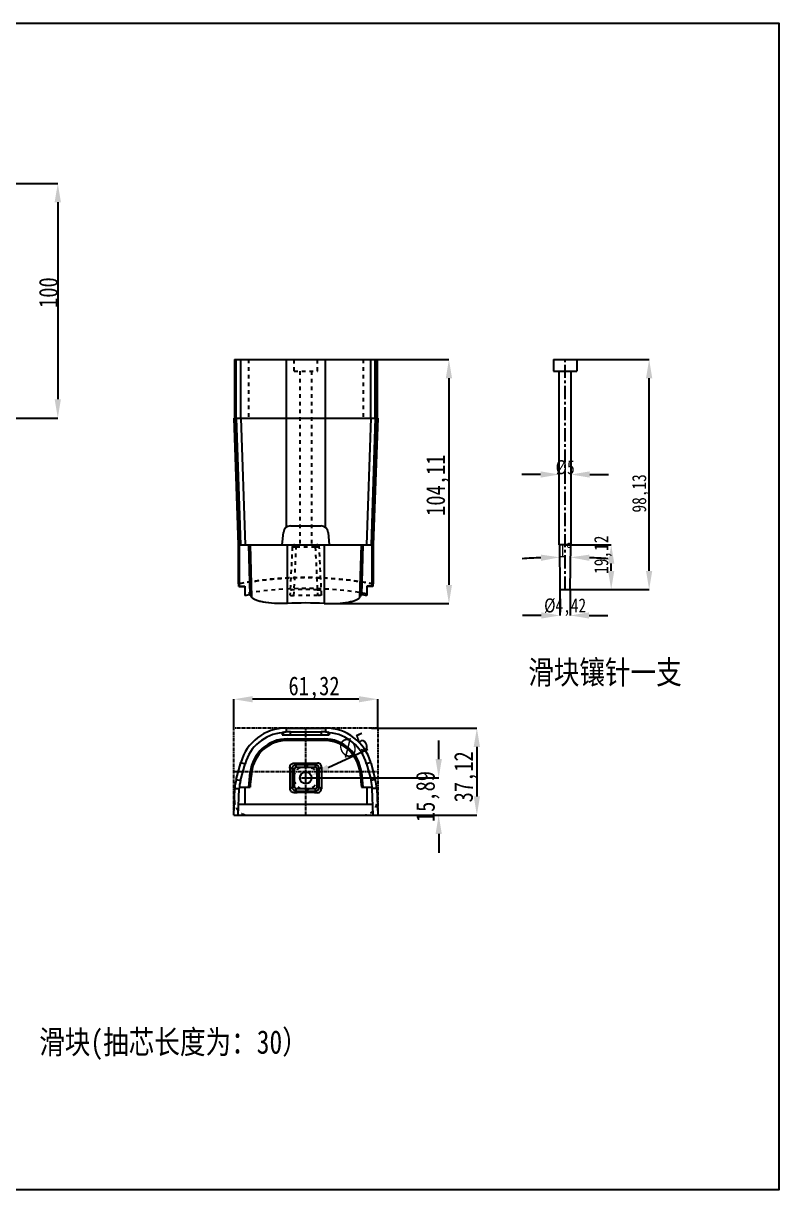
# Model space of a CAD drawing. Header units: millimetres. Extents: x 723 to 11228, y -2384 to 1578.
# Drawn here: x 5772.6 to 6094.7, y -1007.5 to -510.4 of the extents above; entities that cross this region are included whole.
import ezdxf

# ---------------------------------------------------------------- set-up
doc = ezdxf.new("R2010")
doc.units = ezdxf.units.MM
doc.header["$LTSCALE"] = 16.335
doc.header["$PDMODE"] = 3
doc.header["$PDSIZE"] = 0.3125
doc.linetypes.add('CENTER', pattern=[0.6, 0.375, -0.075, 0.075, -0.075])
doc.linetypes.add('HIDDEN', pattern=[0.2, 0.1, -0.1])
doc.layers.get('0').update_dxf_attribs({"linetype": 'CONTINUOUS'})
doc.layers.get('Defpoints').update_dxf_attribs({"linetype": 'CONTINUOUS'})
doc.layers.add('DEFAULT_2', color=8, linetype='HIDDEN')
doc.styles.get("Standard").update_dxf_attribs({"font": 'txt', "width": 0.8})
doc.dimstyles.new('ISO-25', dxfattribs={"dimtxt": 8, "dimasz": 8, "dimexe": 0, "dimexo": 0, "dimgap": 0, "dimtad": 1, "dimtxsty": 'Standard', "dimcen": 0, "dimclrd": 4, "dimclre": 4, "dimclrt": 6, "dimadec": 0, "dimazin": 0, "dimtfac": 1, "dimtofl": 0, "dimtmove": 0, "dimatfit": 3, "dimfxl": 0, "dimarcsym": 0})

# ---------------------------------------------------------------- blocks, each defined once
blk = doc.blocks.new('*D207')
at = {"color": 4, "lineweight": -2}
for p, q in [((6001.48, -751.77), (6001.48, -762.79)), ((6005.9, -751.81), (6005.9, -762.79)), ((5993.48, -762.79), (5985.48, -762.79)), ((6013.9, -762.79), (6021.9, -762.79))]:
    blk.add_line(p, q, dxfattribs=at)
at = {"color": 4}
for points in [[(5993.48, -761.45), (5993.48, -764.12), (6001.48, -762.79)], [(6013.9, -761.45), (6013.9, -764.12), (6005.9, -762.79)]]:
    blk.add_solid(points, dxfattribs=at)
at = {"layer": 'Defpoints', "color": 0}
for p in [(6001.48, -751.77), (6005.9, -751.81), (6005.9, -762.79)]:
    blk.add_point(p, dxfattribs=at)
at = {"color": 6, "insert": (6003.69, -759.29), "char_height": 6, "attachment_point": 5}
blk.add_mtext('%%c4,42', dxfattribs=at)
blk = doc.blocks.new('*D208')
at = {"color": 4, "lineweight": -2}
for p, q in [((6003.75, -732.64), (6023.33, -732.64)), ((6023.33, -743.77), (6023.33, -740.64)), ((6003.75, -751.77), (6023.33, -751.77))]:
    blk.add_line(p, q, dxfattribs=at)
at = {"color": 4}
for points in [[(6021.99, -740.64), (6024.66, -740.64), (6023.33, -732.64)], [(6021.99, -743.77), (6024.66, -743.77), (6023.33, -751.77)]]:
    blk.add_solid(points, dxfattribs=at)
at = {"layer": 'Defpoints', "color": 0}
for p in [(6003.75, -732.64), (6023.33, -732.64), (6003.75, -751.77)]:
    blk.add_point(p, dxfattribs=at)
at = {"color": 6, "insert": (6019.83, -736.89), "char_height": 6, "attachment_point": 5, "rotation": 90}
blk.add_mtext('19,12', dxfattribs=at)
blk = doc.blocks.new('*D209')
at = {"color": 4, "lineweight": -2}
for p, q in [((6003.69, -653.64), (6039.51, -653.64)), ((6039.51, -743.77), (6039.51, -661.64)), ((6003.69, -751.77), (6039.51, -751.77))]:
    blk.add_line(p, q, dxfattribs=at)
at = {"color": 4}
for points in [[(6038.17, -661.64), (6040.84, -661.64), (6039.51, -653.64)], [(6038.17, -743.77), (6040.84, -743.77), (6039.51, -751.77)]]:
    blk.add_solid(points, dxfattribs=at)
at = {"layer": 'Defpoints', "color": 0}
for p in [(6003.69, -653.64), (6039.51, -653.64), (6003.69, -751.77)]:
    blk.add_point(p, dxfattribs=at)
at = {"color": 6, "insert": (6036.01, -710.76), "char_height": 6, "attachment_point": 5, "rotation": 90}
blk.add_mtext('98,13', dxfattribs=at)
blk = doc.blocks.new('*D210')
at = {"color": 4, "lineweight": -2}
for p, q in [((5993.19, -702.7), (5985.19, -702.7)), ((6001.19, -702.77), (6001.19, -702.7)), ((6006.19, -702.77), (6006.19, -702.7)), ((6014.19, -702.7), (6022.19, -702.7))]:
    blk.add_line(p, q, dxfattribs=at)
at = {"color": 4}
for points in [[(5993.19, -701.37), (5993.19, -704.03), (6001.19, -702.7)], [(6014.19, -701.37), (6014.19, -704.03), (6006.19, -702.7)]]:
    blk.add_solid(points, dxfattribs=at)
at = {"layer": 'Defpoints', "color": 0}
for p in [(6001.19, -702.7), (6001.19, -702.77), (6006.19, -702.77)]:
    blk.add_point(p, dxfattribs=at)
at = {"color": 6, "insert": (6003.69, -699.7), "char_height": 6, "attachment_point": 5}
blk.add_mtext('%%c5', dxfattribs=at)
blk = doc.blocks.new('*D211')
at = {"color": 4, "lineweight": -2}
for start, end in [(92.2159, 93.9319), (86.0681, 87.7841)]:
    blk.add_arc((6003.69, -1005.12), 267.13, start, end, dxfattribs=at)
at = {"color": 4}
for points in [[(5993.33, -736.86), (5993.39, -739.52), (6001.36, -738)], [(6013.99, -739.52), (6014.05, -736.86), (6006.02, -738)]]:
    blk.add_solid(points, dxfattribs=at)
at = {"layer": 'Defpoints', "color": 0}
for p in [(6001.31, -732.64), (6006.07, -732.64), (6004.47, -737.99), (6001.48, -751.77), (6005.9, -751.77)]:
    blk.add_point(p, dxfattribs=at)
at = {"color": 6, "insert": (6003.69, -734.99), "char_height": 6, "attachment_point": 5}
blk.add_mtext('1°', dxfattribs=at)
blk = doc.blocks.new('*D212')
at = {"color": 4, "lineweight": -2}
blk.add_line((5919.62, -819.92), (5902.64, -827.67), dxfattribs=at)
at = {"color": 4}
blk.add_solid([(5902.08, -826.46), (5903.19, -828.89), (5895.36, -831)], dxfattribs=at)
at = {"layer": 'Defpoints', "color": 0}
for p in [(5890.81, -833.07), (5895.36, -831)]:
    blk.add_point(p, dxfattribs=at)
at = {"color": 6, "insert": (5913.11, -818.5), "char_height": 8, "attachment_point": 5, "rotation": 24.5388}
blk.add_mtext('∅5', dxfattribs=at)
blk = doc.blocks.new('*D213')
at = {"color": 4, "lineweight": -2}
for p, q in [((5862.43, -810.8), (5862.43, -798.5)), ((5915.75, -798.5), (5870.43, -798.5)), ((5923.75, -810.8), (5923.75, -798.5))]:
    blk.add_line(p, q, dxfattribs=at)
at = {"color": 4}
for points in [[(5870.43, -797.17), (5870.43, -799.83), (5862.43, -798.5)], [(5915.75, -797.17), (5915.75, -799.83), (5923.75, -798.5)]]:
    blk.add_solid(points, dxfattribs=at)
at = {"layer": 'Defpoints', "color": 0}
for p in [(5862.43, -798.5), (5862.43, -810.8), (5923.75, -810.8, 0)]:
    blk.add_point(p, dxfattribs=at)
at = {"color": 6, "insert": (5896.61, -793.83), "char_height": 8, "attachment_point": 5}
blk.add_mtext('61,32', dxfattribs=at)
blk = doc.blocks.new('*D214')
at = {"color": 4, "lineweight": -2}
for p, q in [((5921.09, -810.8), (5966.04, -810.8)), ((5966.04, -818.8), (5966.04, -839.92)), ((5915.8, -847.92), (5966.04, -847.92))]:
    blk.add_line(p, q, dxfattribs=at)
at = {"color": 4}
for points in [[(5964.7, -818.8), (5967.37, -818.8), (5966.04, -810.8)], [(5964.7, -839.92), (5967.37, -839.92), (5966.04, -847.92)]]:
    blk.add_solid(points, dxfattribs=at)
at = {"layer": 'Defpoints', "color": 0}
for p in [(5921.09, -810.8, 0), (5915.8, -847.92, 0), (5966.04, -847.92)]:
    blk.add_point(p, dxfattribs=at)
at = {"color": 6, "insert": (5961.37, -831.57), "char_height": 8, "attachment_point": 5, "rotation": 90}
blk.add_mtext('37,12', dxfattribs=at)
blk = doc.blocks.new('*D215')
at = {"color": 4, "lineweight": -2}
for p, q in [((5949.77, -824.03), (5949.77, -816.03)), ((5893.09, -832.03), (5949.77, -832.03)), ((5901.91, -847.92), (5949.77, -847.92)), ((5949.77, -855.92), (5949.77, -863.92))]:
    blk.add_line(p, q, dxfattribs=at)
at = {"color": 4}
for points in [[(5948.44, -824.03), (5951.11, -824.03), (5949.77, -832.03)], [(5948.44, -855.92), (5951.11, -855.92), (5949.77, -847.92)]]:
    blk.add_solid(points, dxfattribs=at)
at = {"layer": 'Defpoints', "color": 0}
for p in [(5893.09, -832.03), (5901.91, -847.92, 0), (5949.77, -847.92)]:
    blk.add_point(p, dxfattribs=at)
at = {"color": 6, "insert": (5945.11, -839.98), "char_height": 8, "attachment_point": 5, "rotation": 90}
blk.add_mtext('15,89', dxfattribs=at)
blk = doc.blocks.new('*D216')
at = {"color": 4, "lineweight": -2}
for p, q in [((5893.09, -653.64), (5954.13, -653.64)), ((5954.13, -661.64), (5954.13, -749.75)), ((5903.91, -757.75), (5954.13, -757.75))]:
    blk.add_line(p, q, dxfattribs=at)
at = {"color": 4}
for points in [[(5952.8, -661.64), (5955.46, -661.64), (5954.13, -653.64)], [(5952.8, -749.75), (5955.46, -749.75), (5954.13, -757.75)]]:
    blk.add_solid(points, dxfattribs=at)
at = {"layer": 'Defpoints', "color": 0}
for p in [(5893.09, -653.64), (5903.91, -757.75), (5954.13, -757.75)]:
    blk.add_point(p, dxfattribs=at)
at = {"color": 6, "insert": (5949.46, -707.27), "char_height": 8, "attachment_point": 5, "rotation": 90}
blk.add_mtext('104,11', dxfattribs=at)
blk = doc.blocks.new('*D230')
at = {"color": 4, "lineweight": -2}
for p, q in [((5760.59, -578.64), (5787.34, -578.64)), ((5787.34, -586.64), (5787.34, -670.64)), ((5760.59, -678.64), (5787.34, -678.64))]:
    blk.add_line(p, q, dxfattribs=at)
at = {"color": 4}
for points in [[(5786, -586.64), (5788.67, -586.64), (5787.34, -578.64)], [(5786, -670.64), (5788.67, -670.64), (5787.34, -678.64)]]:
    blk.add_solid(points, dxfattribs=at)
at = {"layer": 'Defpoints', "color": 0}
for p in [(5760.59, -578.64), (5760.59, -678.64), (5787.34, -678.64)]:
    blk.add_point(p, dxfattribs=at)
at = {"color": 6, "insert": (5783.34, -625.16), "char_height": 8, "attachment_point": 5, "rotation": 90}
blk.add_mtext('100', dxfattribs=at)

msp = doc.modelspace()

# ---------------------------------------------------------------- linework, layer by layer
at = {"color": 7, "linetype": 'Continuous'}
for p, q in [((5862.648, -653.636), (5923.523, -653.636)), ((5862.651, -653.636), (5862.651, -678.636)), ((5862.837, -678.636), (5862.837, -653.636)), ((5863.433, -678.636), (5863.433, -653.636)), ((5865.403, -678.636), (5865.403, -653.636)), ((5884.665, -653.636), (5884.665, -725.297)), ((5901.509, -725.297), (5901.509, -653.636)), ((5920.771, -678.636), (5920.771, -653.636)), ((5922.741, -678.636), (5922.741, -653.636)), ((5923.336, -678.636), (5923.336, -653.636)), ((5923.523, -653.636), (5923.523, -678.636)), ((5998.69, -653.636), (5998.69, -658.636)), ((5998.69, -653.636), (6008.69, -653.636)), ((6008.69, -653.636), (6008.69, -658.636)), ((5998.69, -658.636), (6008.69, -658.636)), ((6001.19, -732.643), (6001.19, -658.636)), ((6006.19, -732.643), (6006.19, -658.636)), ((5862.427, -678.636), (5864.315, -732.643)), ((5862.427, -678.636), (5923.746, -678.636)), ((5862.837, -678.636), (5864.722, -732.643)), ((5863.433, -678.636), (5865.251, -732.643)), ((5865.403, -678.636), (5867.221, -732.643)), ((5920.771, -678.636), (5918.953, -732.643)), ((5922.741, -678.636), (5920.923, -732.643)), ((5923.336, -678.636), (5921.452, -732.643)), ((5923.746, -678.636), (5921.859, -732.643)), ((5886.536, -724.643), (5899.638, -724.643)), ((5883.087, -732.643), (5883.547, -727.381)), ((5902.627, -727.381), (5903.087, -732.643)), ((5864.315, -732.643), (5864.315, -749.301)), ((5864.315, -732.643), (5921.859, -732.643)), ((5864.722, -732.643), (5864.722, -750.334)), ((5869.31, -753.95), (5868.749, -732.643)), ((5869.38, -732.643), (5869.963, -755.009)), ((5885.242, -757.674), (5885.242, -732.643)), ((5900.931, -732.643), (5900.931, -757.674)), ((5916.211, -755.009), (5916.793, -732.643)), ((5917.424, -732.643), (5916.864, -753.95)), ((5921.415, -750.323), (5921.415, -732.643)), ((5921.859, -732.643), (5921.859, -749.301)), ((6006.19, -732.643), (6001.19, -732.643)), ((6001.312, -732.643), (6001.479, -751.766)), ((6005.901, -751.766), (6006.068, -732.643)), ((5864.567, -749.441), (5864.315, -749.301)), ((5864.485, -749.396), (5864.485, -750.449)), ((5864.485, -750.449), (5864.722, -750.334)), ((5864.485, -750.449), (5867.082, -750.449)), ((5864.587, -750.4), (5864.567, -749.441)), ((5864.759, -750.323), (5867.082, -750.323)), ((5867.082, -750.323), (5867.082, -754.321)), ((5919.091, -750.323), (5919.091, -754.321)), ((5921.415, -750.323), (5919.091, -750.323)), ((5921.689, -750.449), (5919.091, -750.449)), ((5921.689, -750.449), (5921.452, -750.334)), ((5921.607, -749.441), (5921.587, -750.4)), ((5921.859, -749.301), (5921.607, -749.441)), ((5921.689, -749.396), (5921.689, -750.449)), ((5883.087, -812.754), (5883.087, -813.685)), ((5883.087, -813.685), (5903.087, -813.685)), ((5883.547, -813.685), (5883.547, -812.535)), ((5884.665, -810.799), (5884.665, -812.428)), ((5884.665, -810.799), (5901.509, -810.799)), ((5886.536, -813.685), (5886.536, -812.405)), ((5886.536, -812.405), (5899.638, -812.405)), ((5899.638, -812.405), (5899.638, -813.685)), ((5901.509, -810.799), (5901.509, -812.428)), ((5902.627, -812.535), (5902.627, -813.685)), ((5903.087, -812.754), (5903.087, -813.685)), ((5885.242, -816.04), (5885.242, -815.385)), ((5885.242, -815.385), (5900.931, -815.385)), ((5900.931, -815.385), (5900.931, -816.04)), ((5863.433, -832.651), (5865.403, -825.482)), ((5865.251, -833.151), (5867.221, -825.982)), ((5865.403, -825.482), (5867.221, -825.982)), ((5868.749, -835.959), (5869.38, -829.723)), ((5869.38, -829.723), (5869.963, -829.782)), ((5887.32, -828.096), (5886.352, -827.427)), ((5887.32, -828.096), (5887.32, -835.973)), ((5887.32, -828.096), (5888.324, -828.096)), ((5888.041, -825.707), (5889.027, -826.389)), ((5888.324, -835.973), (5888.324, -828.096)), ((5889.027, -827.393), (5889.027, -826.389)), ((5897.147, -826.389), (5889.027, -826.389)), ((5889.027, -827.393), (5897.147, -827.393)), ((5897.147, -826.389), (5898.133, -825.707)), ((5897.147, -826.389), (5897.147, -827.393)), ((5897.85, -828.096), (5897.85, -835.973)), ((5897.85, -828.096), (5898.854, -828.096)), ((5899.822, -827.427), (5898.854, -828.096)), ((5898.854, -835.973), (5898.854, -828.096)), ((5916.211, -829.782), (5916.793, -829.723)), ((5916.793, -829.723), (5917.424, -835.959)), ((5920.771, -825.482), (5918.953, -825.982)), ((5918.953, -825.982), (5920.923, -833.151)), ((5920.771, -825.482), (5922.741, -832.651)), ((5863.433, -832.651), (5865.251, -833.151)), ((5922.741, -832.651), (5920.923, -833.151)), ((5862.427, -847.92), (5862.837, -836.535)), ((5862.837, -836.535), (5864.722, -836.603)), ((5864.315, -847.92), (5864.722, -836.603)), ((5864.759, -835.959), (5869.31, -835.959)), ((5867.082, -835.959), (5867.082, -843.197)), ((5886.438, -836.626), (5887.32, -835.973)), ((5888.324, -835.973), (5887.32, -835.973)), ((5889.027, -837.68), (5888.159, -838.323)), ((5889.027, -837.68), (5889.027, -836.676)), ((5897.147, -836.676), (5889.027, -836.676)), ((5889.027, -837.68), (5897.147, -837.68)), ((5897.147, -836.676), (5897.147, -837.68)), ((5898.015, -838.323), (5897.147, -837.68)), ((5898.854, -835.973), (5897.85, -835.973)), ((5898.854, -835.973), (5899.736, -836.626)), ((5916.864, -835.959), (5921.415, -835.959)), ((5919.091, -835.959), (5919.091, -843.197)), ((5923.336, -836.535), (5921.452, -836.603)), ((5921.859, -847.92), (5921.452, -836.603)), ((5923.336, -836.535), (5923.746, -847.92)), ((5864.485, -843.197), (5921.689, -843.197)), ((5862.427, -847.92), (5923.746, -847.92))]:
    msp.add_line(p, q, dxfattribs=at)
at = {"color": 1, "linetype": 'CENTER', "ltscale": 0.920602}
msp.add_line((6003.69, -751.766), (6003.69, -653.636), dxfattribs=at)
msp.add_line((6001.479, -751.766), (6005.901, -751.766))
at = {"color": 1, "linetype": 'CENTER', "ltscale": 0.230886}
for p, q in [((5862.427, -847.92, 0), (5862.427, -810.799)), ((5923.746, -810.799, 0), (5862.427, -810.799)), ((5893.087, -847.92), (5893.087, -810.799)), ((5923.746, -810.799, 0), (5923.746, -847.92)), ((5862.427, -829.359), (5923.746, -829.359)), ((5862.427, -847.92, 0), (5923.746, -847.92))]:
    msp.add_line(p, q, dxfattribs=at)
at = {"color": 1, "linetype": 'CENTER', "ltscale": 0.155494}
for p, q in [((5893.087, -834.783), (5893.087, -829.283)), ((5890.337, -832.033), (5895.837, -832.033))]:
    msp.add_line(p, q, dxfattribs=at)
msp.add_lwpolyline([(5404.429, -510.383), (6094.749, -510.383), (6094.749, -1007.549), (5404.429, -1007.549)], close=True)
at = {"color": 2, "linetype": 'Continuous'}
msp.add_circle((5893.087, -832.033), 2.5, dxfattribs=at)
at = {"color": 7, "linetype": 'Continuous'}
for centre, radius, start, end in [((5886.536, -727.643), 3, 90, 175), ((5899.638, -727.643), 3, 5, 90), ((5893.087, -903.636), 151.563, 99.02565, 99.87939), ((5893.087, -903.636), 151.563, 80.12061, 80.97435), ((5893.087, -905.251), 147.785, 86.95725, 93.04275), ((5884.68, -830.794), 19.994, 90.04263, 164.59344), ((5893.348, -833.789), 23.404, 114.75518, 116.00246), ((5901.508, -830.776), 19.977, 15.3663, 89.9978), ((5892.942, -833.527), 23.118, 63.9707, 65.23366), ((5901.509, -830.775), 18.09, 15.36508, 84.99557), ((5885.242, -831.327), 15.943, 90, 174.22365), ((5885.256, -831.421), 15.381, 90.04942, 173.88136), ((5893.087, -6447.795), 5631.76, 89.920191, 90.079809), ((5900.931, -831.327), 15.943, 5.77635, 90), ((5900.918, -831.421), 15.381, 6.11833, 89.95103), ((4113.569, -848.618), 1772.909, 0.387542, 0.684869), ((5889.029, -828.098), 1.709, 90.059, 179.94698), ((5893.087, 3666.047), 4491.757, 269.935636, 270.064364), ((5897.145, -828.098), 1.709, 0.05303, 89.941), ((7672.598, -848.618), 1772.902, 179.31513, 179.612458), ((5879.787, -837.145), 16.961, 164.6344, 177.938), ((5879.787, -837.145), 15.075, 164.6344, 177.938), ((5906.386, -837.145), 15.075, 2.062, 15.3656), ((5906.386, -837.145), 16.961, 2.062, 15.3656), ((5889.029, -835.971), 1.709, 180.05739, 269.93744), ((5893.087, -5159.967), 4321.647, 89.934667, 90.065333), ((5897.145, -835.971), 1.709, 270.06256, 359.94262)]:
    msp.add_arc(centre, radius, start, end, dxfattribs=at)
for centre, major_axis, ratio, start_param, end_param in [((5879.787, -750.344), (15.075, 0), 0.0174551, 3.0628674, 3.105604), ((5906.386, -750.344), (15.075, 0), 0.0174551, 0.0359887, 0.0787252), ((5884.664, -830.775), (4.794, 17.444), 0.999959, 0.3555085, 1.5707963), ((5886.536, -812.51), (3, 0), 0.0349208, 1.5707963, 2.244199), ((5899.638, -812.51), (3, 0), 0.0349208, 0.8973936, 1.5707963)]:
    msp.add_ellipse(centre, major_axis=major_axis, ratio=ratio, start_param=start_param, end_param=end_param, dxfattribs=at)
for points, knots in [([(5869.963, -755.009), (5869.91, -754.906), (5869.715, -754.54), (5869.494, -754.186), (5869.31, -753.95)], [0, 0, 0, 0, 0.2788136, 1, 1, 1, 1]), ([(5885.242, -757.674), (5883.394, -757.772), (5879.932, -757.776), (5875.839, -757.331), (5873.13, -756.717), (5871.643, -756.221), (5870.593, -755.698), (5870.083, -755.244), (5869.963, -755.009)], [0, 0, 0, 0, 0.3504898, 0.6544311, 0.7772408, 0.8762646, 0.9500489, 1, 1, 1, 1]), ([(5900.931, -757.674), (5902.78, -757.772), (5906.242, -757.775), (5910.335, -757.331), (5913.044, -756.717), (5914.531, -756.221), (5915.581, -755.698), (5916.091, -755.243), (5916.211, -755.009)], [0, 0, 0, 0, 0.350521, 0.6544557, 0.7772648, 0.8762734, 0.9500549, 1, 1, 1, 1]), ([(5916.211, -755.009), (5916.263, -754.906), (5916.459, -754.54), (5916.68, -754.186), (5916.864, -753.95)], [0, 0, 0, 0, 0.2788131, 1, 1, 1, 1]), ([(5883.547, -812.535), (5883.583, -812.519), (5883.7, -812.502), (5883.927, -812.47), (5884.262, -812.444), (5884.52, -812.432), (5884.665, -812.428)], [0, 0, 0, 0, 0.1039786, 0.3112934, 0.6139785, 1, 1, 1, 1]), ([(5901.509, -812.428), (5901.654, -812.432), (5901.911, -812.444), (5902.247, -812.47), (5902.473, -812.502), (5902.591, -812.519), (5902.627, -812.535)], [0, 0, 0, 0, 0.3859944, 0.6886776, 0.8960027, 1, 1, 1, 1]), ([(5869.963, -829.782), (5869.908, -830.294), (5869.689, -832.353), (5869.472, -834.412), (5869.31, -835.959)], [0, 0, 0, 0, 0.2488225, 1, 1, 1, 1]), ([(5886.352, -827.427), (5886.349, -827.208), (5886.429, -826.762), (5886.796, -826.188), (5887.362, -825.798), (5887.816, -825.707), (5888.041, -825.707)], [0, 0, 0, 0, 0.2464005, 0.4951101, 0.7467126, 1, 1, 1, 1]), ([(5889.027, -827.393), (5888.849, -827.393), (5888.488, -827.558), (5888.324, -827.918), (5888.324, -828.096)], [0, 0, 0, 0, 0.5002607, 1, 1, 1, 1]), ([(5897.85, -828.096), (5897.85, -827.918), (5897.685, -827.557), (5897.325, -827.393), (5897.147, -827.393)], [0, 0, 0, 0, 0.5000928, 1, 1, 1, 1]), ([(5899.822, -827.427), (5899.825, -827.208), (5899.745, -826.762), (5899.378, -826.188), (5898.812, -825.798), (5898.358, -825.707), (5898.133, -825.707)], [0, 0, 0, 0, 0.2463777, 0.495074, 0.7466884, 1, 1, 1, 1]), ([(5916.211, -829.782), (5916.265, -830.294), (5916.485, -832.353), (5916.702, -834.412), (5916.864, -835.959)], [0, 0, 0, 0, 0.2488225, 1, 1, 1, 1]), ([(5888.159, -838.323), (5887.722, -838.323), (5886.814, -837.964), (5886.441, -837.061), (5886.438, -836.626)], [0, 0, 0, 0, 0.5015711, 1, 1, 1, 1]), ([(5888.324, -835.973), (5888.324, -836.151), (5888.488, -836.512), (5888.849, -836.676), (5889.027, -836.676)], [0, 0, 0, 0, 0.5001036, 1, 1, 1, 1]), ([(5897.147, -836.676), (5897.325, -836.676), (5897.685, -836.512), (5897.85, -836.151), (5897.85, -835.973)], [0, 0, 0, 0, 0.5002499, 1, 1, 1, 1]), ([(5898.015, -838.323), (5898.452, -838.323), (5899.36, -837.964), (5899.733, -837.061), (5899.736, -836.626)], [0, 0, 0, 0, 0.5015766, 1, 1, 1, 1])]:
    msp.add_open_spline(points, degree=3, knots=knots, dxfattribs=at)
at = {"layer": 'DEFAULT_2', "color": 8, "linetype": 'HIDDEN'}
for p, q in [((5868.647, -653.636), (5868.647, -678.636)), ((5888.087, -658.636), (5888.087, -653.636)), ((5898.087, -658.636), (5898.087, -653.636)), ((5917.526, -653.636), (5917.526, -678.636)), ((5888.087, -658.636), (5898.087, -658.636)), ((5890.587, -658.636), (5890.587, -732.643)), ((5895.587, -658.636), (5895.587, -732.643)), ((5887.32, -733.6), (5886.352, -753.929)), ((5888.041, -754.313), (5889.027, -733.614)), ((5889.027, -733.612), (5889.027, -732.643)), ((5897.147, -733.614), (5889.027, -733.614)), ((5897.147, -733.614), (5897.147, -732.643)), ((5897.147, -733.614), (5898.133, -754.313)), ((5899.822, -753.929), (5898.854, -733.6))]:
    msp.add_line(p, q, dxfattribs=at)
msp.add_circle((5893.087, -832.033), 5, dxfattribs=at)
for centre, radius, start, end in [((5888.324, -733.648), 1.005, 90, 177.27254), ((5897.85, -733.648), 1.005, 2.72746, 90), ((5893.087, -903.636), 156.994, 79.43973, 100.56027), ((5893.087, -903.636), 156.871, 79.49449, 100.50551), ((5893.087, -903.636), 152.345, 80.17182, 99.82818), ((5893.087, -902.313), 148.086, 88.04733, 91.95267), ((5893.087, -904.304), 152.551, 88.14885, 91.85115), ((5868.647, -841.92), 6, 177.938, 270), ((5917.526, -841.92), 6, 270, 2.062)]:
    msp.add_arc(centre, radius, start, end, dxfattribs=at)
for points, knots in [([(5887.32, -733.6), (5887.32, -733.597), (5887.337, -733.597), (5887.357, -733.592), (5887.4, -733.591), (5887.483, -733.589), (5887.627, -733.588), (5887.836, -733.589), (5888.091, -733.592), (5888.493, -733.598), (5888.809, -733.606), (5889.027, -733.612)], [0, 0, 0, 0, 0.0052762, 0.0198539, 0.043755, 0.0768277, 0.1693171, 0.2935197, 0.4448567, 0.6176511, 1, 1, 1, 1]), ([(5889.027, -733.614), (5888.809, -733.608), (5888.493, -733.601), (5888.091, -733.593), (5887.836, -733.59), (5887.627, -733.589), (5887.483, -733.59), (5887.4, -733.592), (5887.356, -733.593), (5887.337, -733.597), (5887.32, -733.597), (5887.32, -733.6)], [0, 0, 0, 0, 0.3823796, 0.5551896, 0.7065433, 0.8307595, 0.9232514, 0.9563179, 0.9802086, 0.9947694, 1, 1, 1, 1]), ([(5897.147, -733.612), (5897.364, -733.606), (5897.68, -733.598), (5898.082, -733.592), (5898.338, -733.589), (5898.547, -733.588), (5898.69, -733.589), (5898.774, -733.591), (5898.817, -733.592), (5898.837, -733.597), (5898.854, -733.597), (5898.854, -733.6)], [0, 0, 0, 0, 0.382342, 0.5551342, 0.7064731, 0.8306796, 0.92317, 0.9562404, 0.9801398, 0.9947183, 1, 1, 1, 1]), ([(5898.854, -733.6), (5898.854, -733.597), (5898.837, -733.597), (5898.817, -733.593), (5898.774, -733.592), (5898.69, -733.59), (5898.547, -733.589), (5898.338, -733.59), (5898.082, -733.593), (5897.68, -733.601), (5897.364, -733.608), (5897.147, -733.614)], [0, 0, 0, 0, 0.0052252, 0.0197852, 0.0436776, 0.0767463, 0.1692373, 0.2934494, 0.4448013, 0.6176136, 1, 1, 1, 1]), ([(5886.352, -753.929), (5886.348, -753.995), (5886.46, -754.097), (5886.632, -754.168), (5886.937, -754.256), (5887.412, -754.313), (5887.82, -754.321), (5888.041, -754.313)], [0, 0, 0, 0, 0.1100746, 0.2025357, 0.3221729, 0.6323062, 1, 1, 1, 1]), ([(5888.159, -751.832), (5887.94, -751.839), (5887.533, -751.863), (5887.005, -751.922), (5886.654, -751.993), (5886.487, -752.058), (5886.439, -752.102), (5886.438, -752.122)], [0, 0, 0, 0, 0.3713079, 0.6877576, 0.9042991, 0.9664662, 1, 1, 1, 1]), ([(5898.015, -751.832), (5898.234, -751.839), (5898.641, -751.863), (5899.169, -751.922), (5899.52, -751.993), (5899.687, -752.058), (5899.735, -752.102), (5899.736, -752.122)], [0, 0, 0, 0, 0.3713229, 0.687763, 0.9042955, 0.9664642, 1, 1, 1, 1]), ([(5899.822, -753.929), (5899.825, -753.995), (5899.713, -754.097), (5899.542, -754.168), (5899.236, -754.256), (5898.761, -754.313), (5898.353, -754.321), (5898.133, -754.313)], [0, 0, 0, 0, 0.1100693, 0.2025162, 0.3221389, 0.6322752, 1, 1, 1, 1])]:
    msp.add_open_spline(points, degree=3, knots=knots, dxfattribs=at)

# ---------------------------------------------------------------- texts
at = {"char_height": 10, "width": 184.4869, "attachment_point": 1}
for s, insert in [('{\\fSimSun|b0|i0|c134|p2; 滑块镶针一支}', (5982.505, -782.007)), ('{\\fSimSun|b0|i0|c134|p2; 滑块(抽芯长度为：30）}', (5773.98, -939.597))]:
    msp.add_mtext(s, dxfattribs=dict(at, insert=insert))

# ---------------------------------------------------------------- dimensions: what is measured, and where the dimension line sits
for base, p1, p2, override, picture, middle in [((5787.337, -678.636), (5760.591, -578.636), (5760.591, -678.636), {"dimfxl": 1.25, "dimarcsym": 1}, '*D230', (5787.337, -625.158)), ((5954.129, -757.747), (5893.085, -653.636), (5903.911, -757.747), {"dimfxl": 1.25, "dimarcsym": 1}, '*D216', (5954.129, -707.274)), ((6039.505, -653.636), (6003.69, -751.766), (6003.69, -653.636), {"dimtxt": 6, "dimfxl": 1.25, "dimarcsym": 1}, '*D209', (6039.505, -710.758)), ((6023.326, -732.643), (6003.745, -751.766), (6003.745, -732.643), {"dimtxt": 6, "dimfxl": 1.25, "dimarcsym": 1}, '*D208', (6023.326, -736.888)), ((5966.035, -847.92), (5921.085, -810.799, 0), (5915.797, -847.92, 0), {"dimfxl": 1.25, "dimarcsym": 1}, '*D214', (5966.035, -831.566)), ((5949.773, -847.92), (5893.087, -832.033), (5901.913, -847.92, 0), {"dimfxl": 1.25, "dimarcsym": 1}, '*D215', (5949.773, -839.977))]:
    dim = msp.add_linear_dim(base=base, p1=p1, p2=p2, angle=90, dimstyle='ISO-25', override=override)
    dim.commit()
    dim.dimension.update_dxf_attribs({"geometry": picture, "text_midpoint": middle, "dimtype": 160})
for base, p1, p2, picture, middle in [((6001.19, -702.701), (6006.19, -702.77), (6001.19, -702.77), '*D210', (6003.69, -702.701)), ((6005.901, -762.786), (6001.479, -751.766), (6005.901, -751.805), '*D207', (6003.69, -762.786))]:
    dim = msp.add_linear_dim(base=base, p1=p1, p2=p2, text='%%c<>', dimstyle='ISO-25', override={"dimtxt": 6, "dimfxl": 1.25, "dimarcsym": 1})
    dim.commit()
    dim.dimension.update_dxf_attribs({"geometry": picture, "text_midpoint": middle, "dimtype": 160})
dim = msp.add_angular_dim_2l(base=(6004.467, -737.99), line1=((6001.312, -732.643), (6001.479, -751.766)), line2=((6005.901, -751.766), (6006.068, -732.643)), dimstyle='ISO-25', override={"dimtxt": 6, "dimfxl": 1.25, "dimarcsym": 1})
dim.commit()
dim.dimension.update_dxf_attribs({"geometry": '*D211', "text_midpoint": (6003.69, -737.988), "dimtype": 162})
dim = msp.add_linear_dim(base=(5862.427, -798.501), p1=(5923.746, -810.799, 0), p2=(5862.427, -810.799), dimstyle='ISO-25', override={"dimfxl": 1.25, "dimarcsym": 1})
dim.commit()
dim.dimension.update_dxf_attribs({"geometry": '*D213', "text_midpoint": (5896.607, -798.501), "dimtype": 160})
dim = msp.add_diameter_dim_2p(p1=(5890.813, -833.072), p2=(5895.361, -830.995), dimstyle='ISO-25', override={"dimfxl": 1.25, "dimarcsym": 1})
dim.commit()
dim.dimension.update_dxf_attribs({"geometry": '*D212', "text_midpoint": (5913.106, -818.497)})

doc.saveas('drawing.dxf')
